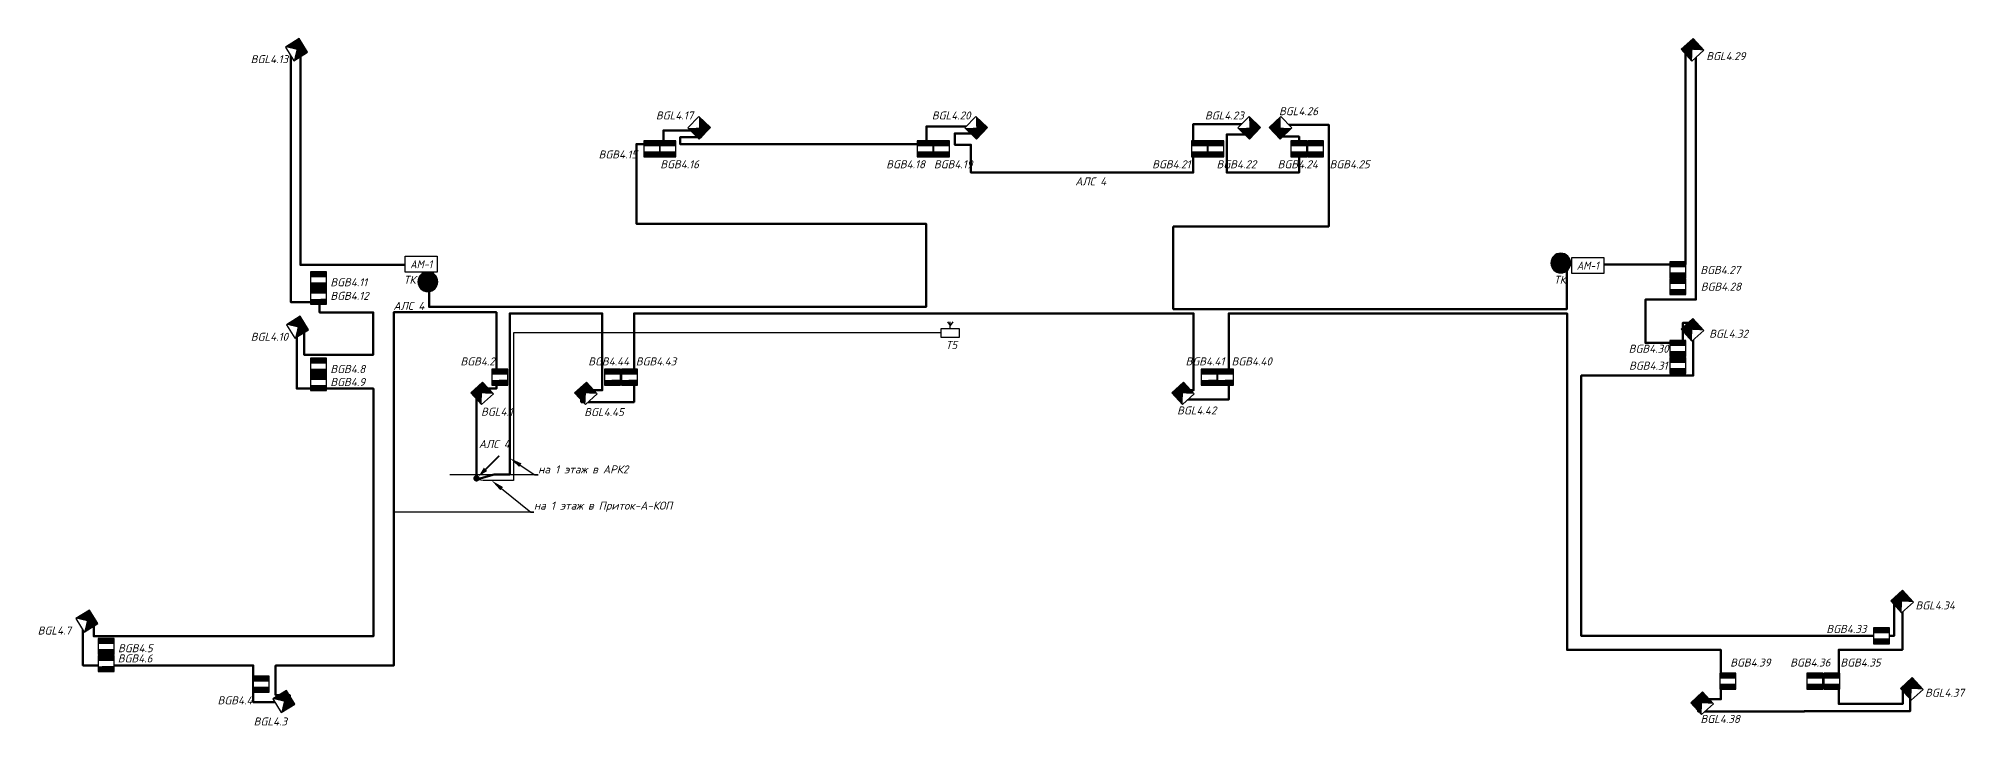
# Model space of a CAD drawing. Extents: x -72636 to 8142370, y -29900 to 852868.
# Drawn here: x 254879 to 315067, y 454721 to 476197 of the extents above; entities that cross this region are included whole.
import ezdxf
from ezdxf import colors
from ezdxf.entities.mleader import LeaderData, LeaderLine
from ezdxf.enums import TextEntityAlignment as Align
from ezdxf.math import Vec2, Vec3

# ---------------------------------------------------------------- set-up
doc = ezdxf.new("R2010")
doc.units = 0
doc.header["$LTSCALE"] = 100
doc.header["$PDMODE"] = 1
doc.header["$PDSIZE"] = 200
for name, color, linetype in [('!!ВОК', 30, 'Continuous'), ('003_ОС', 170, 'Continuous'), ('ODG - ПС', 1, 'Continuous'), ('ODG - Текст', 7, 'Continuous'), ('RC-Позиционные_обозначения', 7, 'Continuous')]:
    doc.layers.add(name, color=color, linetype=linetype)
doc.layers.add('ODG - СОТС', color=7, linetype='Continuous', true_color=0xff5800)
for name, color, linetype, lineweight in [('RC-Извещатели_охранные', 5, 'Continuous', 30), ('RC-Прочее_оборудование', 1, 'Continuous', 30), ('АП_АСУ_ОсновнаяТолстая', 7, 'Continuous', 30), ('Кабельные стояки', 7, 'Continuous', 25), ('текст', 7, 'Continuous', 13)]:
    doc.layers.add(name, color=color, linetype=linetype, lineweight=lineweight)
doc.styles.add('ISOCPEUR', font='isocpeui.ttf', dxfattribs={"height": 250})
doc.linetypes.add('ограждение1', pattern='A,0.25,-0.1,[133,ltypeshp.shx,S=0.1,R=0,X=-0.1,Y=0],-0.1,1', length=1.45)

# ---------------------------------------------------------------- blocks, each defined once
blk = doc.blocks.new('A$C965ac34c')
at = {"layer": '003_ОС', "color": 3, "lineweight": 30, "ltscale": 100}
blk.add_lwpolyline([(0, 284), (560, 284), (560, 0), (0, 0)], close=True, dxfattribs=at)
for points in [[(197, 489), (280, 376)], [(280, 284), (280, 489)], [(363, 489), (280, 376)]]:
    blk.add_lwpolyline(points, dxfattribs=at)
blk = doc.blocks.new('RC-UGO-IOM-02')
at = {"layer": 'RC-Извещатели_охранные'}
blk.add_point((0, 0), dxfattribs=at)
blk.add_wipeout([(2.5, -2.5), (2.5, 2.5), (-2.5, 2.5), (-2.5, -2.5)]).dxf.layer = 'RC-Извещатели_охранные'
blk.add_wipeout([(-2.5, -2.5), (-2.5, 2.5), (2.5, 2.5), (2.5, -2.5)]).dxf.layer = 'RC-Извещатели_охранные'
h = blk.add_hatch(color=256, dxfattribs=at)
h.dxf.hatch_style = 1
h.paths.add_polyline_path([(2.5, 0.8), (2.5, 2.51), (-2.5, 2.5), (-2.5, 0.8)])
h = blk.add_hatch(color=256, dxfattribs=at)
h.dxf.hatch_style = 1
h.paths.add_polyline_path([(2.5, -2.5), (2.5, -0.79), (-2.5, -0.8), (-2.5, -2.5)])
blk.add_lwpolyline([(-2.5, -2.5), (2.5, -2.5), (2.5, 2.5), (-2.5, 2.5)], close=True, dxfattribs=at)
at = {"layer": 'RC-Извещатели_охранные', "style": 'ISOCPEUR'}
blk.add_attdef('PSTN', text='', height=2.5, dxfattribs=at).set_placement((0.98, 2.6), align=Align.BOTTOM_LEFT)
blk = doc.blocks.new('RC-UGO-IOPO-02')
blk.add_wipeout([(2.5, -2.5), (2.5, 2.5), (-2.5, 2.5), (-2.5, -2.5)])
blk.add_wipeout([(-2.5, -2.5), (-2.5, 2.5), (2.5, 2.5), (2.5, -2.5)])
h = blk.add_hatch(color=256)
h.dxf.hatch_style = 1
h.paths.add_polyline_path([(2.5, -2.5), (0, 0), (2.5, 2.5), (-2.5, 2.5), (-2.5, -2.5)])
blk.add_lwpolyline([(-2.5, -2.5), (2.5, -2.5), (2.5, 2.5), (-2.5, 2.5)], close=True)
at = {"style": 'ISOCPEUR'}
blk.add_attdef('PSTN', text='', height=2.5, dxfattribs=at).set_placement((0.98, 2.6), align=Align.BOTTOM_LEFT)
blk = doc.blocks.new('*U34')
at = {"layer": 'ODG - ПС'}
h = blk.add_hatch(color=20, dxfattribs=at)
h.dxf.hatch_style = 1
h.set_gradient(color1=(255, 88, 0), color2=(255, 96, 10), one_color=1, tint=0.52, name='CYLINDER')
h.paths.add_polyline_path([(75, 0, 1), (-75, 0, 1)])
at = {"layer": 'ODG - СОТС', "lineweight": 30}
h = blk.add_hatch(color=7, dxfattribs=at)
h.dxf.hatch_style = 1
h.set_gradient(color1=(255, 255, 255), one_color=1, tint=1, name='INVCYLINDER')
h.paths.add_polyline_path([(-150, 0, 1), (150, 0, 1)])
h.paths.add_polyline_path([(75, 0, -1), (-75, 0, -1)], flags=16)
for radius in [150, 75]:
    blk.add_circle((0, 0), radius, dxfattribs=at)
at = {"layer": 'ODG - Текст', "style": 'ISOCPEUR', "oblique": 15, "width": 0.8}
blk.add_attdef('НОМЕР', text='', height=250, dxfattribs=at).set_placement((0, 325), align=Align.MIDDLE_CENTER)
blk = doc.blocks.new('RC-UGO-AM-01')
blk.add_wipeout([(-4.99, 2.5), (4.99, 2.5), (4.99, -2.5), (-4.99, -2.49)])
blk.add_point((0, 0))
blk.add_wipeout([(4.99, 2.5), (4.99, -2.5), (-4.99, -2.5), (-4.99, 2.5)])
blk.add_wipeout([(-4.99, -2.5), (-4.99, 2.5), (4.99, 2.5), (4.99, -2.5)])
blk.add_lwpolyline([(-4.99, 2.5), (4.99, 2.5), (4.99, -2.5), (-4.99, -2.5), (-4.99, 2.5)], close=True)
blk.add_lwpolyline([(-4.99, 2.5), (-4.99, 2.5)])
blk.add_lwpolyline([(-4.99, 2.5), (-4.99, 2.5)])
at = {"ltscale": 100, "style": 'ISOCPEUR', "width": 0.9}
blk.add_text('АМ-1', height=2.5, dxfattribs=at).set_placement((0, 0), align=Align.MIDDLE)
at = {"style": 'ISOCPEUR'}
blk.add_attdef('PSTN', text='', height=2.5, dxfattribs=at).set_placement((2.32, 2.4), align=Align.BOTTOM_LEFT)
blk = doc.blocks.new('*U65')
blk.add_hatch(color=256).paths.add_polyline_path([(-0.71, -0.71, 1), (0.71, 0.71, 1)])
at = {"const_width": 0.5}
blk.add_lwpolyline([(2.83, 2.83), (7.07, 7.07)], dxfattribs=at)
blk.add_lwpolyline([(0.71, 0.71, 0, 1.5, 0), (2.83, 2.83, 2, 2, 0)], format="xyseb")

msp = doc.modelspace()

# ---------------------------------------------------------------- linework, layer by layer
at = {"layer": '!!ВОК', "color": 3, "linetype": 'ограждение1', "lineweight": 50, "ltscale": 500}
msp.add_lwpolyline([(290320, 470325), (290320, 467737), (302618, 467737), (302618, 469134), (306327, 469134), (306327, 475801), (306646, 475801), (306646, 468036), (305070, 468036), (305070, 466678), (306240, 466678), (306240, 467313), (306563, 467313), (306563, 465657), (303065, 465657), (303065, 457523), (312839, 457523), (312839, 458684), (313096, 458684), (313096, 457091), (311108, 457091), (311108, 455396), (313107, 455396), (313107, 455920), (313337, 455920), (313337, 455165), (310029, 455165), (310029, 455158), (308024, 455158), (308024, 455158), (306720, 455158), (306720, 455542), (307426, 455542), (307426, 457085), (302626, 457085), (302626, 467605), (292058, 467605), (292058, 464907), (290605, 464907), (290605, 465199), (290959, 465199), (290959, 467603), (273482, 467603), (273482, 464830), (271833, 464830), (271833, 465203), (272489, 465203), (272489, 467605), (269598, 467605), (269598, 462571), (269107, 462571), (268559, 462413), (268559, 465252), (269183, 465252), (269183, 467637), (265976, 467637), (265976, 456593), (262285, 456593), (262285, 455670), (262725, 455670), (262725, 455453), (261588, 455453), (261588, 456597), (256267, 456597), (256267, 458070), (256606, 458070), (256606, 457508), (265340, 457508), (265340, 465251), (262945, 465251), (262945, 467259), (263176, 467259), (263176, 466310), (265336, 466310), (265336, 467634), (263658, 467634), (263658, 467959), (262755, 467959), (262755, 475808), (263058, 475808), (263058, 469117), (263709, 469117), (267078, 469117), (267078, 467806), (282601, 467806), (282601, 470407), (273555, 470407), (273555, 472897), (274396, 472897), (274396, 473323), (275579, 473323), (275579, 473117), (274921, 473117), (274921, 472891), (282611, 472891), (282611, 473450), (284283, 473450), (284283, 473229), (283495, 473229), (283495, 472875), (284000, 472875), (284000, 472006), (290946, 472006), (290946, 473522), (292771, 473522), (292771, 473200), (291992, 473200), (291992, 472006), (294254, 472006), (294254, 473129), (293616, 473129), (293616, 473499), (295177, 473499), (295177, 470325)], close=True, dxfattribs=at)
at = {"color": 4, "ltscale": 100}
msp.add_lwpolyline([(283070, 466993), (269717, 466993), (269717, 462376), (268762, 462376), (268559, 462413)], dxfattribs=at)

# ---------------------------------------------------------------- block references
at = {"color": 5, "lineweight": 30, "xscale": -2.054613688905472, "yscale": 2.054613688905472, "zscale": 2.054613688905472, "rotation": 180}
for p in [(302427, 469177), (267039, 468594)]:
    msp.add_blockref('*U34', p, dxfattribs=at)
msp.add_blockref('A$C965ac34c', (283070, 466851))
at = {"layer": 'Кабельные стояки', "color": 5, "xscale": 100, "yscale": 100, "zscale": 100}
msp.add_blockref('*U65', (268559, 462446), dxfattribs=at)

# ---------------------------------------------------------------- texts
at = {"color": 7, "lineweight": 30, "ltscale": 100, "char_height": 250, "width": 1074.44, "attachment_point": 1, "style": 'ISOCPEUR'}
for insert in [(287259, 471855), (265963, 467963), (268631, 463645)]:
    msp.add_mtext('{\\C256;АЛС 4}', dxfattribs=dict(at, insert=insert))
at = {"layer": 'текст', "color": 7, "char_height": 250, "width": 511.65, "attachment_point": 5, "style": 'ISOCPEUR'}
for s, insert in [('ТК', (266471, 468654)), ('ТК', (302399, 468654)), ('Т5', (283395, 466614))]:
    msp.add_mtext(s, dxfattribs=dict(at, insert=insert))

# ---------------------------------------------------------------- leaders
at = {"layer": 'АП_АСУ_ОсновнаяТолстая'}
ml = msp.add_multileader_mtext('Standard', dxfattribs=at)
ml.set_content('на 1 этаж в АРК2', color=256, style='ISOCPEUR')
ml.set_leader_properties()
ml.build(insert=Vec2(0, 0))
ml.multileader.update_dxf_attribs({"text_left_attachment_type": 6, "text_right_attachment_type": 6, "dogleg_length": 100, "arrow_head_size": 400})
ctx = ml.context
ctx.base_point, ctx.char_height, ctx.arrow_head_size, ctx.landing_gap_size, ctx.plane_origin = Vec3(270486, 462552, 0), 250, 400, 0, Vec3(279744, 452393, 0)
ctx.left_attachment, ctx.right_attachment = 6, 6
notes = []
notes.append((ctx, [(1, (1, 1, 0), (270386, 462552, 0), (1, 0), 100, [(0, [(269594, 463081, 0)], 0, [])])]))
ctx.mtext.insert, ctx.mtext.width, ctx.mtext.flow_direction = Vec3(270486, 462852, 0), 4570.65, 5
ml = msp.add_multileader_mtext('Standard', dxfattribs=at)
ml.set_content('на 1 этаж в Приток-А-КОП', color=256, style='ISOCPEUR')
ml.set_leader_properties()
ml.build(insert=Vec2(0, 0))
ml.multileader.update_dxf_attribs({"text_left_attachment_type": 6, "text_right_attachment_type": 6, "dogleg_length": 100, "arrow_head_size": 400})
ctx = ml.context
ctx.base_point, ctx.char_height, ctx.arrow_head_size, ctx.landing_gap_size, ctx.plane_origin = Vec3(270353, 461394, 0), 250, 400, 0, Vec3(279497, 454119, 0)
ctx.left_attachment, ctx.right_attachment = 6, 6
notes.append((ctx, [(1, (1, 1, 0), (270253, 461394, 0), (1, 0), 100, [(0, [(269033, 462376, 0)], 0, [])])]))
ctx.mtext.insert, ctx.mtext.width, ctx.mtext.flow_direction = Vec3(270353, 461719, 0), 4570.65, 5
for ctx, leaders in notes:
    for number, flags, end, landing, length, lines in leaders:
        leader = LeaderData()
        leader.index, (leader.has_last_leader_line, leader.has_dogleg_vector, leader.attachment_direction) = number, flags
        leader.last_leader_point, leader.dogleg_vector, leader.dogleg_length = Vec3(end), Vec3(landing), length
        for number, points, colour, breaks in lines:
            line = LeaderLine()
            line.index, line.vertices, line.color, line.breaks = number, Vec3.list(points), colors.encode_raw_color(colour), breaks
            leader.lines.append(line)
        ctx.leaders.append(leader)

# ---------------------------------------------------------------- next in the draw order: block references
at = {"layer": 'RC-Извещатели_охранные', "lineweight": 30, "ltscale": 30}
ref = msp.add_blockref('RC-UGO-IOPO-02', (262935, 475848), dxfattribs=dict(at, xscale=100.0000000000001, yscale=100.0000000000001, zscale=100.0000000000001, rotation=211.6653352856133))
ref.add_attrib('PSTN', 'BGL4.13', dxfattribs={"layer": 'RC-Позиционные_обозначения', "height": 250, "style": 'ISOCPEUR'}).set_placement((262090, 475351), align=Align.BOTTOM_CENTER)
ref = msp.add_blockref('RC-UGO-IOPO-02', (306542, 475844), dxfattribs=dict(at, xscale=100.0000000000001, yscale=100.0000000000001, zscale=100.0000000000001, rotation=312.2926586597065))
ref.add_attrib('PSTN', 'BGL4.29', dxfattribs={"layer": 'RC-Позиционные_обозначения', "height": 250, "style": 'ISOCPEUR'}).set_placement((307583, 475445), align=Align.BOTTOM_CENTER)
at = {"layer": 'RC-Извещатели_охранные', "color": 1, "lineweight": 30, "ltscale": 30}
ref = msp.add_blockref('RC-UGO-IOM-02', (274539, 472747), dxfattribs=dict(at, xscale=100, yscale=100, zscale=100))
ref.add_attrib('PSTN', 'BGB4.16', (274301, 472140), dxfattribs={"layer": 'RC-Позиционные_обозначения', "height": 250, "style": 'ISOCPEUR'})
ref = msp.add_blockref('RC-UGO-IOM-02', (283086, 472747), dxfattribs=dict(at, xscale=100, yscale=100, zscale=100))
ref.add_attrib('PSTN', 'BGB4.19', (282847, 472140), dxfattribs={"layer": 'RC-Позиционные_обозначения', "height": 250, "style": 'ISOCPEUR'})
ref = msp.add_blockref('RC-UGO-IOM-02', (291652, 472747), dxfattribs=dict(at, xscale=100, yscale=100, zscale=100))
ref.add_attrib('PSTN', 'BGB4.22', (291674, 472140), dxfattribs={"layer": 'RC-Позиционные_обозначения', "height": 250, "style": 'ISOCPEUR'})
ref = msp.add_blockref('RC-UGO-IOM-02', (294764, 472747), dxfattribs=dict(at, xscale=100, yscale=100, zscale=100))
ref.add_attrib('PSTN', 'BGB4.25', (295205, 472140), dxfattribs={"layer": 'RC-Позиционные_обозначения', "height": 250, "style": 'ISOCPEUR'})
ref = msp.add_blockref('RC-UGO-IOM-02', (263627, 468653), dxfattribs=dict(at, xscale=100, yscale=100, zscale=100))
ref.add_attrib('PSTN', 'BGB4.11', (263995, 468452), dxfattribs={"layer": 'RC-Позиционные_обозначения', "height": 250, "style": 'ISOCPEUR'})
ref = msp.add_blockref('RC-UGO-IOM-02', (306087, 468445), dxfattribs=dict(at, xscale=100, yscale=100, zscale=100))
ref.add_attrib('PSTN', 'BGB4.28', (306801, 468314), dxfattribs={"layer": 'RC-Позиционные_обозначения', "height": 250, "style": 'ISOCPEUR'})
at = {"layer": 'RC-Извещатели_охранные', "lineweight": 30, "ltscale": 30}
ref = msp.add_blockref('RC-UGO-IOPO-02', (262971, 467169), dxfattribs=dict(at, xscale=100.0000000000001, yscale=100.0000000000001, zscale=100.0000000000001, rotation=211.6653352856133))
ref.add_attrib('PSTN', 'BGL4.10', dxfattribs={"layer": 'RC-Позиционные_обозначения', "height": 250, "style": 'ISOCPEUR'}).set_placement((262091, 466672), align=Align.BOTTOM_CENTER)
at = {"layer": 'RC-Извещатели_охранные', "color": 1, "lineweight": 30, "ltscale": 30}
ref = msp.add_blockref('RC-UGO-IOM-02', (263627, 465954), dxfattribs=dict(at, xscale=100, yscale=100, zscale=100))
ref.add_attrib('PSTN', 'BGB4.8', (263995, 465739), dxfattribs={"layer": 'RC-Позиционные_обозначения', "height": 250, "style": 'ISOCPEUR'})
ref = msp.add_blockref('RC-UGO-IOM-02', (269283, 465606), dxfattribs=dict(at, xscale=100, yscale=100, zscale=100))
ref.add_attrib('PSTN', 'BGB4.2', (268058, 465978), dxfattribs={"layer": 'RC-Позиционные_обозначения', "height": 250, "style": 'ISOCPEUR'})
ref = msp.add_blockref('RC-UGO-IOM-02', (272808, 465606), dxfattribs=dict(at, xscale=100, yscale=100, zscale=100))
ref.add_attrib('PSTN', 'BGB4.44', (272049, 465978), dxfattribs={"layer": 'RC-Позиционные_обозначения', "height": 250, "style": 'ISOCPEUR'})
ref = msp.add_blockref('RC-UGO-IOM-02', (291441, 465606), dxfattribs=dict(at, xscale=100, yscale=100, zscale=100))
ref.add_attrib('PSTN', 'BGB4.41', (290706, 465978), dxfattribs={"layer": 'RC-Позиционные_обозначения', "height": 250, "style": 'ISOCPEUR'})
ref = msp.add_blockref('RC-UGO-IOM-02', (306087, 465975), dxfattribs=dict(at, xscale=100, yscale=100, zscale=100))
ref.add_attrib('PSTN', 'BGB4.31', (304560, 465844), dxfattribs={"layer": 'RC-Позиционные_обозначения', "height": 250, "style": 'ISOCPEUR'})
at = {"layer": 'RC-Извещатели_охранные', "lineweight": 30, "ltscale": 30}
ref = msp.add_blockref('RC-UGO-IOPO-02', (313088, 458596), dxfattribs=dict(at, xscale=100.0000000000001, yscale=100.0000000000001, zscale=100.0000000000001, rotation=312.2926586597065))
ref.add_attrib('PSTN', 'BGL4.34', dxfattribs={"layer": 'RC-Позиционные_обозначения', "height": 250, "style": 'ISOCPEUR'}).set_placement((314121, 458274), align=Align.BOTTOM_CENTER)
at = {"layer": 'RC-Извещатели_охранные', "color": 1, "lineweight": 30, "ltscale": 30}
ref = msp.add_blockref('RC-UGO-IOM-02', (256994, 457192), dxfattribs=dict(at, xscale=100, yscale=100, zscale=100))
ref.add_attrib('PSTN', 'BGB4.5', (257362, 457011), dxfattribs={"layer": 'RC-Позиционные_обозначения', "height": 250, "style": 'ISOCPEUR'})
ref = msp.add_blockref('RC-UGO-IOM-02', (312446, 457523), dxfattribs=dict(at, xscale=100, yscale=100, zscale=100))
ref.add_attrib('PSTN', 'BGB4.33', (310723, 457613), dxfattribs={"layer": 'RC-Позиционные_обозначения', "height": 250, "style": 'ISOCPEUR'})
ref = msp.add_blockref('RC-UGO-IOM-02', (261837, 456013), dxfattribs=dict(at, xscale=100, yscale=100, zscale=100))
ref.add_attrib('PSTN', 'BGB4.4', (260471, 455382), dxfattribs={"layer": 'RC-Позиционные_обозначения', "height": 250, "style": 'ISOCPEUR'})
ref = msp.add_blockref('RC-UGO-IOM-02', (307648, 456105), dxfattribs=dict(at, xscale=100, yscale=100, zscale=100))
ref.add_attrib('PSTN', 'BGB4.39', (307719, 456564), dxfattribs={"layer": 'RC-Позиционные_обозначения', "height": 250, "style": 'ISOCPEUR'})
ref = msp.add_blockref('RC-UGO-IOM-02', (310359, 456105), dxfattribs=dict(at, xscale=100, yscale=100, zscale=100))
ref.add_attrib('PSTN', 'BGB4.36', (309591, 456564), dxfattribs={"layer": 'RC-Позиционные_обозначения', "height": 250, "style": 'ISOCPEUR'})
at = {"layer": 'RC-Извещатели_охранные', "lineweight": 30, "ltscale": 30}
ref = msp.add_blockref('RC-UGO-IOPO-02', (313388, 455865), dxfattribs=dict(at, xscale=100.0000000000001, yscale=100.0000000000001, zscale=100.0000000000001, rotation=312.2926586597065))
ref.add_attrib('PSTN', 'BGL4.37', dxfattribs={"layer": 'RC-Позиционные_обозначения', "height": 250, "style": 'ISOCPEUR'}).set_placement((314414, 455544), align=Align.BOTTOM_CENTER)
at = {"layer": 'RC-Прочее_оборудование', "lineweight": 30, "ltscale": 30, "xscale": 100, "yscale": 100, "zscale": 100}
for p in [(266833, 469139), (303271, 469096)]:
    msp.add_blockref('RC-UGO-AM-01', p, dxfattribs=at)

# ---------------------------------------------------------------- next in the draw order: block references
at = {"layer": 'RC-Извещатели_охранные', "color": 1, "lineweight": 30, "ltscale": 30}
ref = msp.add_blockref('RC-UGO-IOM-02', (274031, 472747), dxfattribs=dict(at, xscale=100, yscale=100, zscale=100))
ref.add_attrib('PSTN', 'BGB4.15', (272372, 472446), dxfattribs={"layer": 'RC-Позиционные_обозначения', "height": 250, "style": 'ISOCPEUR'})
ref = msp.add_blockref('RC-UGO-IOM-02', (282572, 472747), dxfattribs=dict(at, xscale=100, yscale=100, zscale=100))
ref.add_attrib('PSTN', 'BGB4.18', (281356, 472140), dxfattribs={"layer": 'RC-Позиционные_обозначения', "height": 250, "style": 'ISOCPEUR'})
ref = msp.add_blockref('RC-UGO-IOM-02', (291137, 472747), dxfattribs=dict(at, xscale=100, yscale=100, zscale=100))
ref.add_attrib('PSTN', 'BGB4.21', (289664, 472140), dxfattribs={"layer": 'RC-Позиционные_обозначения', "height": 250, "style": 'ISOCPEUR'})
ref = msp.add_blockref('RC-UGO-IOM-02', (294241, 472747), dxfattribs=dict(at, xscale=100, yscale=100, zscale=100))
ref.add_attrib('PSTN', 'BGB4.24', (293582, 472140), dxfattribs={"layer": 'RC-Позиционные_обозначения', "height": 250, "style": 'ISOCPEUR'})
ref = msp.add_blockref('RC-UGO-IOM-02', (306087, 468967), dxfattribs=dict(at, xscale=100, yscale=100, zscale=100))
ref.add_attrib('PSTN', 'BGB4.27', (306787, 468836), dxfattribs={"layer": 'RC-Позиционные_обозначения', "height": 250, "style": 'ISOCPEUR'})
ref = msp.add_blockref('RC-UGO-IOM-02', (263627, 468138), dxfattribs=dict(at, xscale=100, yscale=100, zscale=100))
ref.add_attrib('PSTN', 'BGB4.12', (263995, 468027), dxfattribs={"layer": 'RC-Позиционные_обозначения', "height": 250, "style": 'ISOCPEUR'})
ref = msp.add_blockref('RC-UGO-IOM-02', (306087, 466505), dxfattribs=dict(at, xscale=100, yscale=100, zscale=100))
ref.add_attrib('PSTN', 'BGB4.30', (304548, 466374), dxfattribs={"layer": 'RC-Позиционные_обозначения', "height": 250, "style": 'ISOCPEUR'})
ref = msp.add_blockref('RC-UGO-IOM-02', (273336, 465606), dxfattribs=dict(at, xscale=100, yscale=100, zscale=100))
ref.add_attrib('PSTN', 'BGB4.43', (273536, 465978), dxfattribs={"layer": 'RC-Позиционные_обозначения', "height": 250, "style": 'ISOCPEUR'})
ref = msp.add_blockref('RC-UGO-IOM-02', (291958, 465606), dxfattribs=dict(at, xscale=100, yscale=100, zscale=100))
ref.add_attrib('PSTN', 'BGB4.40', (292143, 465978), dxfattribs={"layer": 'RC-Позиционные_обозначения', "height": 250, "style": 'ISOCPEUR'})
ref = msp.add_blockref('RC-UGO-IOM-02', (263627, 465445), dxfattribs=dict(at, xscale=100, yscale=100, zscale=100))
ref.add_attrib('PSTN', 'BGB4.9', (263995, 465333), dxfattribs={"layer": 'RC-Позиционные_обозначения', "height": 250, "style": 'ISOCPEUR'})
at = {"layer": 'RC-Извещатели_охранные', "lineweight": 30, "ltscale": 30}
ref = msp.add_blockref('RC-UGO-IOPO-02', (268732, 465104), dxfattribs=dict(at, xscale=100.0000000000001, yscale=100.0000000000001, zscale=100.0000000000001, rotation=312.2926586597065))
ref.add_attrib('PSTN', 'BGL4.1', dxfattribs={"layer": 'RC-Позиционные_обозначения', "height": 250, "style": 'ISOCPEUR'}).set_placement((269198, 464330), align=Align.BOTTOM_CENTER)
ref = msp.add_blockref('RC-UGO-IOPO-02', (256387, 457986), dxfattribs=dict(at, xscale=100.0000000000001, yscale=100.0000000000001, zscale=100.0000000000001, rotation=211.6653352856133))
ref.add_attrib('PSTN', 'BGL4.7', dxfattribs={"layer": 'RC-Позиционные_обозначения', "height": 250, "style": 'ISOCPEUR'}).set_placement((255373, 457489), align=Align.BOTTOM_CENTER)
at = {"layer": 'RC-Извещатели_охранные', "color": 1, "lineweight": 30, "ltscale": 30}
ref = msp.add_blockref('RC-UGO-IOM-02', (256987, 456655), dxfattribs=dict(at, xscale=100, yscale=100, zscale=100))
ref.add_attrib('PSTN', 'BGB4.6', (257355, 456693), dxfattribs={"layer": 'RC-Позиционные_обозначения', "height": 250, "style": 'ISOCPEUR'})
ref = msp.add_blockref('RC-UGO-IOM-02', (310895, 456105), dxfattribs=dict(at, xscale=100, yscale=100, zscale=100))
ref.add_attrib('PSTN', 'BGB4.35', (311160, 456564), dxfattribs={"layer": 'RC-Позиционные_обозначения', "height": 250, "style": 'ISOCPEUR'})
at = {"layer": 'RC-Извещатели_охранные', "lineweight": 30, "ltscale": 30}
ref = msp.add_blockref('RC-UGO-IOPO-02', (262541, 455470), dxfattribs=dict(at, xscale=100.0000000000001, yscale=100.0000000000001, zscale=100.0000000000001, rotation=211.6653352856133))
ref.add_attrib('PSTN', 'BGL4.3', dxfattribs={"layer": 'RC-Позиционные_обозначения', "height": 250, "style": 'ISOCPEUR'}).set_placement((262120, 454646), align=Align.BOTTOM_CENTER)
ref = msp.add_blockref('RC-UGO-IOPO-02', (306841, 455417), dxfattribs=dict(at, xscale=100.0000000000001, yscale=100.0000000000001, zscale=100.0000000000001, rotation=312.2926586597065))
ref.add_attrib('PSTN', 'BGL4.38', dxfattribs={"layer": 'RC-Позиционные_обозначения', "height": 250, "style": 'ISOCPEUR'}).set_placement((307407, 454725), align=Align.BOTTOM_CENTER)

# ---------------------------------------------------------------- next in the draw order: block references
ref = msp.add_blockref('RC-UGO-IOPO-02', (275511, 473406), dxfattribs=dict(at, xscale=-100, yscale=100, zscale=100, rotation=315.9947939755152))
ref.add_attrib('PSTN', 'BGL4.17', dxfattribs={"layer": 'RC-Позиционные_обозначения', "height": 250, "style": 'ISOCPEUR'}).set_placement((274747, 473591), align=Align.BOTTOM_CENTER)
ref = msp.add_blockref('RC-UGO-IOPO-02', (284167, 473406), dxfattribs=dict(at, xscale=-100, yscale=100, zscale=100, rotation=315.9947939755152))
ref.add_attrib('PSTN', 'BGL4.20', dxfattribs={"layer": 'RC-Позиционные_обозначения', "height": 250, "style": 'ISOCPEUR'}).set_placement((283387, 473591), align=Align.BOTTOM_CENTER)
ref = msp.add_blockref('RC-UGO-IOPO-02', (293673, 473406), dxfattribs=dict(at, xscale=100, yscale=100, zscale=100, rotation=44.00520602448485))
ref.add_attrib('PSTN', 'BGL4.26', dxfattribs={"layer": 'RC-Позиционные_обозначения', "height": 250, "style": 'ISOCPEUR'}).set_placement((294235, 473724), align=Align.BOTTOM_CENTER)
ref = msp.add_blockref('RC-UGO-IOPO-02', (306537, 467090), dxfattribs=dict(at, xscale=100.0000000000001, yscale=100.0000000000001, zscale=100.0000000000001, rotation=312.2926586597065))
ref.add_attrib('PSTN', 'BGL4.32', dxfattribs={"layer": 'RC-Позиционные_обозначения', "height": 250, "style": 'ISOCPEUR'}).set_placement((307670, 466768), align=Align.BOTTOM_CENTER)
ref = msp.add_blockref('RC-UGO-IOPO-02', (271977, 465104), dxfattribs=dict(at, xscale=100.0000000000001, yscale=100.0000000000001, zscale=100.0000000000001, rotation=312.2926586597065))
ref.add_attrib('PSTN', 'BGL4.45', dxfattribs={"layer": 'RC-Позиционные_обозначения', "height": 250, "style": 'ISOCPEUR'}).set_placement((272543, 464318), align=Align.BOTTOM_CENTER)
ref = msp.add_blockref('RC-UGO-IOPO-02', (290627, 465104), dxfattribs=dict(at, xscale=100.0000000000001, yscale=100.0000000000001, zscale=100.0000000000001, rotation=312.2926586597065))
ref.add_attrib('PSTN', 'BGL4.42', dxfattribs={"layer": 'RC-Позиционные_обозначения', "height": 250, "style": 'ISOCPEUR'}).set_placement((291056, 464369), align=Align.BOTTOM_CENTER)

# ---------------------------------------------------------------- next in the draw order: block references
ref = msp.add_blockref('RC-UGO-IOPO-02', (292697, 473406), dxfattribs=dict(at, xscale=-100, yscale=100, zscale=100, rotation=315.9947939755152))
ref.add_attrib('PSTN', 'BGL4.23', dxfattribs={"layer": 'RC-Позиционные_обозначения', "height": 250, "style": 'ISOCPEUR'}).set_placement((291920, 473591), align=Align.BOTTOM_CENTER)

doc.saveas('drawing.dxf')
